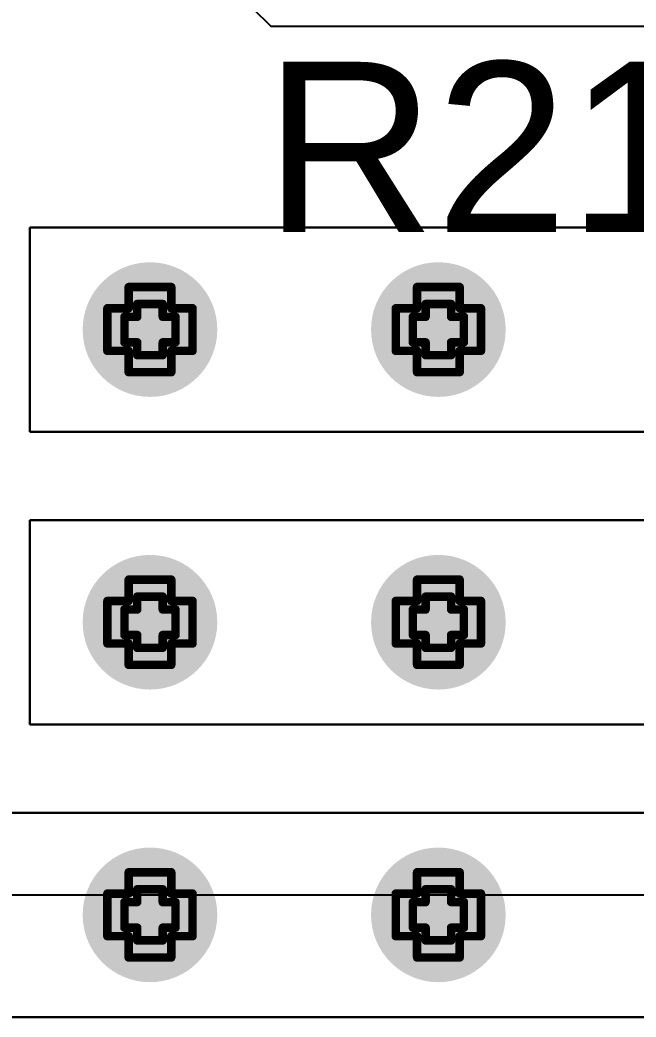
# Model space of a CAD drawing. Header units: inches. Extents: x -7 to 5163, y -3 to 5149.
# Drawn here: x 29.03 to 32.7, y 122.56 to 128.51 of the extents above; entities that cross this region are included whole.
import ezdxf

# ---------------------------------------------------------------- set-up
doc = ezdxf.new("R2010")
doc.units = ezdxf.units.IN
for name, color, linetype in [('Bottom Layer', 5, 'Continuous'), ('Bottom Solder', 6, 'Continuous'), ('Drill Drawing', 1, 'Continuous'), ('GND', 76, 'Continuous'), ('PWR', 16, 'Continuous'), ('Top Layer', 1, 'Continuous'), ('Top Overlay', 2, 'Continuous'), ('Top Solder', 216, 'Continuous'), ('Via Holes', 16, 'Continuous')]:
    doc.layers.add(name, color=color, linetype=linetype)
doc.styles.add('Arial', font='', dxfattribs={"height": 0.2})
doc.styles.get('Arial').set_extended_font_data('Arial')

msp = doc.modelspace()

# ---------------------------------------------------------------- hatches: boundary and pattern name
at = {"layer": 'Bottom Layer'}
h = msp.add_hatch(color=5, dxfattribs=at)
edge = h.paths.add_edge_path()
edge.add_arc((29.8037, 126.6631), 0.3, 0, 360)
h = msp.add_hatch(color=5, dxfattribs=at)
edge = h.paths.add_edge_path()
edge.add_arc((31.5242, 126.6631), 0.3, 0, 360)
h = msp.add_hatch(color=5, dxfattribs=at)
edge = h.paths.add_edge_path()
edge.add_arc((29.8037, 124.9172), 0.3, 0, 360)
h = msp.add_hatch(color=5, dxfattribs=at)
edge = h.paths.add_edge_path()
edge.add_arc((31.5242, 124.9172), 0.3, 0, 360)
h = msp.add_hatch(color=5, dxfattribs=at)
edge = h.paths.add_edge_path()
edge.add_arc((29.8037, 123.1713), 0.3, 0, 360)
h = msp.add_hatch(color=5, dxfattribs=at)
edge = h.paths.add_edge_path()
edge.add_arc((31.5242, 123.1713), 0.3, 0, 360)
at = {"layer": 'Bottom Solder'}
h = msp.add_hatch(color=6, dxfattribs=at)
edge = h.paths.add_edge_path()
edge.add_arc((29.8037, 126.6631), 0.4016, 0, 360)
h = msp.add_hatch(color=6, dxfattribs=at)
edge = h.paths.add_edge_path()
edge.add_arc((31.5242, 126.6631), 0.4016, 0, 360)
h = msp.add_hatch(color=6, dxfattribs=at)
edge = h.paths.add_edge_path()
edge.add_arc((29.8037, 124.9172), 0.4016, 0, 360)
h = msp.add_hatch(color=6, dxfattribs=at)
edge = h.paths.add_edge_path()
edge.add_arc((31.5242, 124.9172), 0.4016, 0, 360)
h = msp.add_hatch(color=6, dxfattribs=at)
edge = h.paths.add_edge_path()
edge.add_arc((29.8037, 123.1713), 0.4016, 0, 360)
h = msp.add_hatch(color=6, dxfattribs=at)
edge = h.paths.add_edge_path()
edge.add_arc((31.5242, 123.1713), 0.4016, 0, 360)
at = {"layer": 'GND'}
h = msp.add_hatch(color=76, dxfattribs=at)
edge = h.paths.add_edge_path()
edge.add_arc((29.8037, 126.6631), 0.3, 0, 360)
h = msp.add_hatch(color=76, dxfattribs=at)
edge = h.paths.add_edge_path()
edge.add_arc((31.5242, 126.6631), 0.3, 0, 360)
h = msp.add_hatch(color=76, dxfattribs=at)
edge = h.paths.add_edge_path()
edge.add_arc((29.8037, 124.9172), 0.3, 0, 360)
h = msp.add_hatch(color=76, dxfattribs=at)
edge = h.paths.add_edge_path()
edge.add_arc((31.5242, 124.9172), 0.3, 0, 360)
h = msp.add_hatch(color=76, dxfattribs=at)
edge = h.paths.add_edge_path()
edge.add_arc((29.8037, 123.1713), 0.3, 0, 360)
h = msp.add_hatch(color=76, dxfattribs=at)
edge = h.paths.add_edge_path()
edge.add_arc((31.5242, 123.1713), 0.3, 0, 360)
at = {"layer": 'PWR'}
h = msp.add_hatch(color=16, dxfattribs=at)
edge = h.paths.add_edge_path()
edge.add_arc((29.8037, 126.6631), 0.3, 0, 360)
h = msp.add_hatch(color=16, dxfattribs=at)
edge = h.paths.add_edge_path()
edge.add_arc((31.5242, 126.6631), 0.3, 0, 360)
h = msp.add_hatch(color=16, dxfattribs=at)
edge = h.paths.add_edge_path()
edge.add_arc((29.8037, 124.9172), 0.3, 0, 360)
h = msp.add_hatch(color=16, dxfattribs=at)
edge = h.paths.add_edge_path()
edge.add_arc((31.5242, 124.9172), 0.3, 0, 360)
h = msp.add_hatch(color=16, dxfattribs=at)
edge = h.paths.add_edge_path()
edge.add_arc((29.8037, 123.1713), 0.3, 0, 360)
h = msp.add_hatch(color=16, dxfattribs=at)
edge = h.paths.add_edge_path()
edge.add_arc((31.5242, 123.1713), 0.3, 0, 360)
at = {"layer": 'Top Layer'}
h = msp.add_hatch(color=1, dxfattribs=at)
edge = h.paths.add_edge_path()
edge.add_arc((29.8037, 126.6631), 0.3, 0, 360)
h = msp.add_hatch(color=1, dxfattribs=at)
edge = h.paths.add_edge_path()
edge.add_arc((31.5242, 126.6631), 0.3, 0, 360)
h = msp.add_hatch(color=1, dxfattribs=at)
edge = h.paths.add_edge_path()
edge.add_arc((29.8037, 124.9172), 0.3, 0, 360)
h = msp.add_hatch(color=1, dxfattribs=at)
edge = h.paths.add_edge_path()
edge.add_arc((31.5242, 124.9172), 0.3, 0, 360)
h = msp.add_hatch(color=1, dxfattribs=at)
edge = h.paths.add_edge_path()
edge.add_arc((29.8037, 123.1713), 0.3, 0, 360)
h = msp.add_hatch(color=1, dxfattribs=at)
edge = h.paths.add_edge_path()
edge.add_arc((31.5242, 123.1713), 0.3, 0, 360)
at = {"layer": 'Top Solder'}
h = msp.add_hatch(color=216, dxfattribs=at)
edge = h.paths.add_edge_path()
edge.add_arc((29.8037, 126.6631), 0.4016, 0, 360)
h = msp.add_hatch(color=216, dxfattribs=at)
edge = h.paths.add_edge_path()
edge.add_arc((31.5242, 126.6631), 0.4016, 0, 360)
h = msp.add_hatch(color=216, dxfattribs=at)
edge = h.paths.add_edge_path()
edge.add_arc((29.8037, 124.9172), 0.4016, 0, 360)
h = msp.add_hatch(color=216, dxfattribs=at)
edge = h.paths.add_edge_path()
edge.add_arc((31.5242, 124.9172), 0.4016, 0, 360)
h = msp.add_hatch(color=216, dxfattribs=at)
edge = h.paths.add_edge_path()
edge.add_arc((29.8037, 123.1713), 0.4016, 0, 360)
h = msp.add_hatch(color=216, dxfattribs=at)
edge = h.paths.add_edge_path()
edge.add_arc((31.5242, 123.1713), 0.4016, 0, 360)
at = {"layer": 'Via Holes'}
h = msp.add_hatch(color=7, dxfattribs=at)
edge = h.paths.add_edge_path()
edge.add_arc((29.8037, 126.6631), 0.15, 0, 360)
h = msp.add_hatch(color=7, dxfattribs=at)
edge = h.paths.add_edge_path()
edge.add_arc((31.5242, 126.6631), 0.15, 0, 360)
h = msp.add_hatch(color=7, dxfattribs=at)
edge = h.paths.add_edge_path()
edge.add_arc((29.8037, 124.9172), 0.15, 0, 360)
h = msp.add_hatch(color=7, dxfattribs=at)
edge = h.paths.add_edge_path()
edge.add_arc((31.5242, 124.9172), 0.15, 0, 360)
h = msp.add_hatch(color=7, dxfattribs=at)
edge = h.paths.add_edge_path()
edge.add_arc((29.8037, 123.1713), 0.15, 0, 360)
h = msp.add_hatch(color=7, dxfattribs=at)
edge = h.paths.add_edge_path()
edge.add_arc((31.5242, 123.1713), 0.15, 0, 360)

# ---------------------------------------------------------------- linework, layer by layer
at = {"layer": 'Drill Drawing'}
for points in [[(29.6767, 126.7901, 0.0508, 0.0508, 0), (29.6767, 126.9171, 0.0508, 0.0508, 0)], [(29.6767, 126.9171, 0.0508, 0.0508, 0), (29.9307, 126.9171, 0.0508, 0.0508, 0)], [(29.9307, 126.7901, 0.0508, 0.0508, 0), (29.9307, 126.9171, 0.0508, 0.0508, 0)], [(31.3972, 126.7901, 0.0508, 0.0508, 0), (31.3972, 126.9171, 0.0508, 0.0508, 0)], [(31.3972, 126.9171, 0.0508, 0.0508, 0), (31.6512, 126.9171, 0.0508, 0.0508, 0)], [(31.6512, 126.7901, 0.0508, 0.0508, 0), (31.6512, 126.9171, 0.0508, 0.0508, 0)], [(29.7275, 126.7393, 0.0508, 0.0508, 0), (29.7275, 126.8155, 0.0508, 0.0508, 0)], [(29.7275, 126.8155, 0.0508, 0.0508, 0), (29.8799, 126.8155, 0.0508, 0.0508, 0)], [(29.8799, 126.7393, 0.0508, 0.0508, 0), (29.8799, 126.8155, 0.0508, 0.0508, 0)], [(31.448, 126.7393, 0.0508, 0.0508, 0), (31.448, 126.8155, 0.0508, 0.0508, 0)], [(31.448, 126.8155, 0.0508, 0.0508, 0), (31.6004, 126.8155, 0.0508, 0.0508, 0)], [(31.6004, 126.7393, 0.0508, 0.0508, 0), (31.6004, 126.8155, 0.0508, 0.0508, 0)], [(29.5497, 126.5361, 0.0508, 0.0508, 0), (29.5497, 126.7901, 0.0508, 0.0508, 0)], [(29.5497, 126.7901, 0.0508, 0.0508, 0), (29.6767, 126.7901, 0.0508, 0.0508, 0)], [(29.9307, 126.7901, 0.0508, 0.0508, 0), (30.0577, 126.7901, 0.0508, 0.0508, 0)], [(30.0577, 126.5361, 0.0508, 0.0508, 0), (30.0577, 126.7901, 0.0508, 0.0508, 0)], [(31.2702, 126.5361, 0.0508, 0.0508, 0), (31.2702, 126.7901, 0.0508, 0.0508, 0)], [(31.2702, 126.7901, 0.0508, 0.0508, 0), (31.3972, 126.7901, 0.0508, 0.0508, 0)], [(31.6512, 126.7901, 0.0508, 0.0508, 0), (31.7782, 126.7901, 0.0508, 0.0508, 0)], [(31.7782, 126.5361, 0.0508, 0.0508, 0), (31.7782, 126.7901, 0.0508, 0.0508, 0)], [(29.6513, 126.5869, 0.0508, 0.0508, 0), (29.6513, 126.7393, 0.0508, 0.0508, 0)], [(29.6513, 126.7393, 0.0508, 0.0508, 0), (29.7275, 126.7393, 0.0508, 0.0508, 0)], [(29.8799, 126.7393, 0.0508, 0.0508, 0), (29.9561, 126.7393, 0.0508, 0.0508, 0)], [(29.9561, 126.5869, 0.0508, 0.0508, 0), (29.9561, 126.7393, 0.0508, 0.0508, 0)], [(31.3718, 126.5869, 0.0508, 0.0508, 0), (31.3718, 126.7393, 0.0508, 0.0508, 0)], [(31.3718, 126.7393, 0.0508, 0.0508, 0), (31.448, 126.7393, 0.0508, 0.0508, 0)], [(31.6004, 126.7393, 0.0508, 0.0508, 0), (31.6766, 126.7393, 0.0508, 0.0508, 0)], [(31.6766, 126.5869, 0.0508, 0.0508, 0), (31.6766, 126.7393, 0.0508, 0.0508, 0)], [(29.6513, 126.5869, 0.0508, 0.0508, 0), (29.7275, 126.5869, 0.0508, 0.0508, 0)], [(29.7275, 126.5107, 0.0508, 0.0508, 0), (29.7275, 126.5869, 0.0508, 0.0508, 0)], [(29.8799, 126.5869, 0.0508, 0.0508, 0), (29.9561, 126.5869, 0.0508, 0.0508, 0)], [(29.8799, 126.5107, 0.0508, 0.0508, 0), (29.8799, 126.5869, 0.0508, 0.0508, 0)], [(31.3718, 126.5869, 0.0508, 0.0508, 0), (31.448, 126.5869, 0.0508, 0.0508, 0)], [(31.448, 126.5107, 0.0508, 0.0508, 0), (31.448, 126.5869, 0.0508, 0.0508, 0)], [(31.6004, 126.5869, 0.0508, 0.0508, 0), (31.6766, 126.5869, 0.0508, 0.0508, 0)], [(31.6004, 126.5107, 0.0508, 0.0508, 0), (31.6004, 126.5869, 0.0508, 0.0508, 0)], [(29.5497, 126.5361, 0.0508, 0.0508, 0), (29.6767, 126.5361, 0.0508, 0.0508, 0)], [(29.6767, 126.4091, 0.0508, 0.0508, 0), (29.6767, 126.5361, 0.0508, 0.0508, 0)], [(29.7275, 126.5107, 0.0508, 0.0508, 0), (29.8799, 126.5107, 0.0508, 0.0508, 0)], [(29.9307, 126.5361, 0.0508, 0.0508, 0), (30.0577, 126.5361, 0.0508, 0.0508, 0)], [(29.9307, 126.4091, 0.0508, 0.0508, 0), (29.9307, 126.5361, 0.0508, 0.0508, 0)], [(31.2702, 126.5361, 0.0508, 0.0508, 0), (31.3972, 126.5361, 0.0508, 0.0508, 0)], [(31.3972, 126.4091, 0.0508, 0.0508, 0), (31.3972, 126.5361, 0.0508, 0.0508, 0)], [(31.448, 126.5107, 0.0508, 0.0508, 0), (31.6004, 126.5107, 0.0508, 0.0508, 0)], [(31.6512, 126.5361, 0.0508, 0.0508, 0), (31.7782, 126.5361, 0.0508, 0.0508, 0)], [(31.6512, 126.4091, 0.0508, 0.0508, 0), (31.6512, 126.5361, 0.0508, 0.0508, 0)], [(29.6767, 126.4091, 0.0508, 0.0508, 0), (29.9307, 126.4091, 0.0508, 0.0508, 0)], [(31.3972, 126.4091, 0.0508, 0.0508, 0), (31.6512, 126.4091, 0.0508, 0.0508, 0)], [(29.6767, 125.0442, 0.0508, 0.0508, 0), (29.6767, 125.1712, 0.0508, 0.0508, 0)], [(29.6767, 125.1712, 0.0508, 0.0508, 0), (29.9307, 125.1712, 0.0508, 0.0508, 0)], [(29.9307, 125.0442, 0.0508, 0.0508, 0), (29.9307, 125.1712, 0.0508, 0.0508, 0)], [(31.3972, 125.0442, 0.0508, 0.0508, 0), (31.3972, 125.1712, 0.0508, 0.0508, 0)], [(31.3972, 125.1712, 0.0508, 0.0508, 0), (31.6512, 125.1712, 0.0508, 0.0508, 0)], [(31.6512, 125.0442, 0.0508, 0.0508, 0), (31.6512, 125.1712, 0.0508, 0.0508, 0)], [(29.5497, 124.7902, 0.0508, 0.0508, 0), (29.5497, 125.0442, 0.0508, 0.0508, 0)], [(29.5497, 125.0442, 0.0508, 0.0508, 0), (29.6767, 125.0442, 0.0508, 0.0508, 0)], [(29.7275, 124.9934, 0.0508, 0.0508, 0), (29.7275, 125.0696, 0.0508, 0.0508, 0)], [(29.7275, 125.0696, 0.0508, 0.0508, 0), (29.8799, 125.0696, 0.0508, 0.0508, 0)], [(29.8799, 124.9934, 0.0508, 0.0508, 0), (29.8799, 125.0696, 0.0508, 0.0508, 0)], [(29.9307, 125.0442, 0.0508, 0.0508, 0), (30.0577, 125.0442, 0.0508, 0.0508, 0)], [(30.0577, 124.7902, 0.0508, 0.0508, 0), (30.0577, 125.0442, 0.0508, 0.0508, 0)], [(31.2702, 124.7902, 0.0508, 0.0508, 0), (31.2702, 125.0442, 0.0508, 0.0508, 0)], [(31.2702, 125.0442, 0.0508, 0.0508, 0), (31.3972, 125.0442, 0.0508, 0.0508, 0)], [(31.448, 124.9934, 0.0508, 0.0508, 0), (31.448, 125.0696, 0.0508, 0.0508, 0)], [(31.448, 125.0696, 0.0508, 0.0508, 0), (31.6004, 125.0696, 0.0508, 0.0508, 0)], [(31.6004, 124.9934, 0.0508, 0.0508, 0), (31.6004, 125.0696, 0.0508, 0.0508, 0)], [(31.6512, 125.0442, 0.0508, 0.0508, 0), (31.7782, 125.0442, 0.0508, 0.0508, 0)], [(31.7782, 124.7902, 0.0508, 0.0508, 0), (31.7782, 125.0442, 0.0508, 0.0508, 0)], [(29.6513, 124.841, 0.0508, 0.0508, 0), (29.6513, 124.9934, 0.0508, 0.0508, 0)], [(29.6513, 124.9934, 0.0508, 0.0508, 0), (29.7275, 124.9934, 0.0508, 0.0508, 0)], [(29.8799, 124.9934, 0.0508, 0.0508, 0), (29.9561, 124.9934, 0.0508, 0.0508, 0)], [(29.9561, 124.841, 0.0508, 0.0508, 0), (29.9561, 124.9934, 0.0508, 0.0508, 0)], [(31.3718, 124.841, 0.0508, 0.0508, 0), (31.3718, 124.9934, 0.0508, 0.0508, 0)], [(31.3718, 124.9934, 0.0508, 0.0508, 0), (31.448, 124.9934, 0.0508, 0.0508, 0)], [(31.6004, 124.9934, 0.0508, 0.0508, 0), (31.6766, 124.9934, 0.0508, 0.0508, 0)], [(31.6766, 124.841, 0.0508, 0.0508, 0), (31.6766, 124.9934, 0.0508, 0.0508, 0)], [(29.6513, 124.841, 0.0508, 0.0508, 0), (29.7275, 124.841, 0.0508, 0.0508, 0)], [(29.7275, 124.7648, 0.0508, 0.0508, 0), (29.7275, 124.841, 0.0508, 0.0508, 0)], [(29.8799, 124.841, 0.0508, 0.0508, 0), (29.9561, 124.841, 0.0508, 0.0508, 0)], [(29.8799, 124.7648, 0.0508, 0.0508, 0), (29.8799, 124.841, 0.0508, 0.0508, 0)], [(31.3718, 124.841, 0.0508, 0.0508, 0), (31.448, 124.841, 0.0508, 0.0508, 0)], [(31.448, 124.7648, 0.0508, 0.0508, 0), (31.448, 124.841, 0.0508, 0.0508, 0)], [(31.6004, 124.841, 0.0508, 0.0508, 0), (31.6766, 124.841, 0.0508, 0.0508, 0)], [(31.6004, 124.7648, 0.0508, 0.0508, 0), (31.6004, 124.841, 0.0508, 0.0508, 0)], [(29.5497, 124.7902, 0.0508, 0.0508, 0), (29.6767, 124.7902, 0.0508, 0.0508, 0)], [(29.6767, 124.6632, 0.0508, 0.0508, 0), (29.6767, 124.7902, 0.0508, 0.0508, 0)], [(29.9307, 124.7902, 0.0508, 0.0508, 0), (30.0577, 124.7902, 0.0508, 0.0508, 0)], [(29.9307, 124.6632, 0.0508, 0.0508, 0), (29.9307, 124.7902, 0.0508, 0.0508, 0)], [(31.2702, 124.7902, 0.0508, 0.0508, 0), (31.3972, 124.7902, 0.0508, 0.0508, 0)], [(31.3972, 124.6632, 0.0508, 0.0508, 0), (31.3972, 124.7902, 0.0508, 0.0508, 0)], [(31.6512, 124.7902, 0.0508, 0.0508, 0), (31.7782, 124.7902, 0.0508, 0.0508, 0)], [(31.6512, 124.6632, 0.0508, 0.0508, 0), (31.6512, 124.7902, 0.0508, 0.0508, 0)], [(29.7275, 124.7648, 0.0508, 0.0508, 0), (29.8799, 124.7648, 0.0508, 0.0508, 0)], [(31.448, 124.7648, 0.0508, 0.0508, 0), (31.6004, 124.7648, 0.0508, 0.0508, 0)], [(29.6767, 124.6632, 0.0508, 0.0508, 0), (29.9307, 124.6632, 0.0508, 0.0508, 0)], [(31.3972, 124.6632, 0.0508, 0.0508, 0), (31.6512, 124.6632, 0.0508, 0.0508, 0)], [(29.6767, 123.2983, 0.0508, 0.0508, 0), (29.6767, 123.4253, 0.0508, 0.0508, 0)], [(29.6767, 123.4253, 0.0508, 0.0508, 0), (29.9307, 123.4253, 0.0508, 0.0508, 0)], [(29.9307, 123.2983, 0.0508, 0.0508, 0), (29.9307, 123.4253, 0.0508, 0.0508, 0)], [(31.3972, 123.2983, 0.0508, 0.0508, 0), (31.3972, 123.4253, 0.0508, 0.0508, 0)], [(31.3972, 123.4253, 0.0508, 0.0508, 0), (31.6512, 123.4253, 0.0508, 0.0508, 0)], [(31.6512, 123.2983, 0.0508, 0.0508, 0), (31.6512, 123.4253, 0.0508, 0.0508, 0)], [(29.5497, 123.0443, 0.0508, 0.0508, 0), (29.5497, 123.2983, 0.0508, 0.0508, 0)], [(29.5497, 123.2983, 0.0508, 0.0508, 0), (29.6767, 123.2983, 0.0508, 0.0508, 0)], [(29.7275, 123.2475, 0.0508, 0.0508, 0), (29.7275, 123.3237, 0.0508, 0.0508, 0)], [(29.7275, 123.3237, 0.0508, 0.0508, 0), (29.8799, 123.3237, 0.0508, 0.0508, 0)], [(29.8799, 123.2475, 0.0508, 0.0508, 0), (29.8799, 123.3237, 0.0508, 0.0508, 0)], [(29.9307, 123.2983, 0.0508, 0.0508, 0), (30.0577, 123.2983, 0.0508, 0.0508, 0)], [(30.0577, 123.0443, 0.0508, 0.0508, 0), (30.0577, 123.2983, 0.0508, 0.0508, 0)], [(31.2702, 123.0443, 0.0508, 0.0508, 0), (31.2702, 123.2983, 0.0508, 0.0508, 0)], [(31.2702, 123.2983, 0.0508, 0.0508, 0), (31.3972, 123.2983, 0.0508, 0.0508, 0)], [(31.448, 123.2475, 0.0508, 0.0508, 0), (31.448, 123.3237, 0.0508, 0.0508, 0)], [(31.448, 123.3237, 0.0508, 0.0508, 0), (31.6004, 123.3237, 0.0508, 0.0508, 0)], [(31.6004, 123.2475, 0.0508, 0.0508, 0), (31.6004, 123.3237, 0.0508, 0.0508, 0)], [(31.6512, 123.2983, 0.0508, 0.0508, 0), (31.7782, 123.2983, 0.0508, 0.0508, 0)], [(31.7782, 123.0443, 0.0508, 0.0508, 0), (31.7782, 123.2983, 0.0508, 0.0508, 0)], [(29.6513, 123.0951, 0.0508, 0.0508, 0), (29.6513, 123.2475, 0.0508, 0.0508, 0)], [(29.6513, 123.2475, 0.0508, 0.0508, 0), (29.7275, 123.2475, 0.0508, 0.0508, 0)], [(29.8799, 123.2475, 0.0508, 0.0508, 0), (29.9561, 123.2475, 0.0508, 0.0508, 0)], [(29.9561, 123.0951, 0.0508, 0.0508, 0), (29.9561, 123.2475, 0.0508, 0.0508, 0)], [(31.3718, 123.0951, 0.0508, 0.0508, 0), (31.3718, 123.2475, 0.0508, 0.0508, 0)], [(31.3718, 123.2475, 0.0508, 0.0508, 0), (31.448, 123.2475, 0.0508, 0.0508, 0)], [(31.6004, 123.2475, 0.0508, 0.0508, 0), (31.6766, 123.2475, 0.0508, 0.0508, 0)], [(31.6766, 123.0951, 0.0508, 0.0508, 0), (31.6766, 123.2475, 0.0508, 0.0508, 0)], [(29.6513, 123.0951, 0.0508, 0.0508, 0), (29.7275, 123.0951, 0.0508, 0.0508, 0)], [(29.7275, 123.0189, 0.0508, 0.0508, 0), (29.7275, 123.0951, 0.0508, 0.0508, 0)], [(29.8799, 123.0951, 0.0508, 0.0508, 0), (29.9561, 123.0951, 0.0508, 0.0508, 0)], [(29.8799, 123.0189, 0.0508, 0.0508, 0), (29.8799, 123.0951, 0.0508, 0.0508, 0)], [(31.3718, 123.0951, 0.0508, 0.0508, 0), (31.448, 123.0951, 0.0508, 0.0508, 0)], [(31.448, 123.0189, 0.0508, 0.0508, 0), (31.448, 123.0951, 0.0508, 0.0508, 0)], [(31.6004, 123.0951, 0.0508, 0.0508, 0), (31.6766, 123.0951, 0.0508, 0.0508, 0)], [(31.6004, 123.0189, 0.0508, 0.0508, 0), (31.6004, 123.0951, 0.0508, 0.0508, 0)], [(29.5497, 123.0443, 0.0508, 0.0508, 0), (29.6767, 123.0443, 0.0508, 0.0508, 0)], [(29.6767, 122.9173, 0.0508, 0.0508, 0), (29.6767, 123.0443, 0.0508, 0.0508, 0)], [(29.7275, 123.0189, 0.0508, 0.0508, 0), (29.8799, 123.0189, 0.0508, 0.0508, 0)], [(29.9307, 123.0443, 0.0508, 0.0508, 0), (30.0577, 123.0443, 0.0508, 0.0508, 0)], [(29.9307, 122.9173, 0.0508, 0.0508, 0), (29.9307, 123.0443, 0.0508, 0.0508, 0)], [(31.2702, 123.0443, 0.0508, 0.0508, 0), (31.3972, 123.0443, 0.0508, 0.0508, 0)], [(31.3972, 122.9173, 0.0508, 0.0508, 0), (31.3972, 123.0443, 0.0508, 0.0508, 0)], [(31.448, 123.0189, 0.0508, 0.0508, 0), (31.6004, 123.0189, 0.0508, 0.0508, 0)], [(31.6512, 123.0443, 0.0508, 0.0508, 0), (31.7782, 123.0443, 0.0508, 0.0508, 0)], [(31.6512, 122.9173, 0.0508, 0.0508, 0), (31.6512, 123.0443, 0.0508, 0.0508, 0)], [(29.6767, 122.9173, 0.0508, 0.0508, 0), (29.9307, 122.9173, 0.0508, 0.0508, 0)], [(31.3972, 122.9173, 0.0508, 0.0508, 0), (31.6512, 122.9173, 0.0508, 0.0508, 0)]]:
    msp.add_lwpolyline(points, format="xyseb", dxfattribs=at)
for points in [[(29.664, 126.9171, 0.0254, 0.0254, 1), (29.6894, 126.9171, 0.0254, 0.0254, 1)], [(29.664, 126.9171, 0.0254, 0.0254, 1), (29.6894, 126.9171, 0.0254, 0.0254, 1)], [(29.918, 126.9171, 0.0254, 0.0254, 1), (29.9434, 126.9171, 0.0254, 0.0254, 1)], [(29.918, 126.9171, 0.0254, 0.0254, 1), (29.9434, 126.9171, 0.0254, 0.0254, 1)], [(31.3845, 126.9171, 0.0254, 0.0254, 1), (31.4099, 126.9171, 0.0254, 0.0254, 1)], [(31.3845, 126.9171, 0.0254, 0.0254, 1), (31.4099, 126.9171, 0.0254, 0.0254, 1)], [(31.6385, 126.9171, 0.0254, 0.0254, 1), (31.6639, 126.9171, 0.0254, 0.0254, 1)], [(31.6385, 126.9171, 0.0254, 0.0254, 1), (31.6639, 126.9171, 0.0254, 0.0254, 1)], [(29.7148, 126.8155, 0.0254, 0.0254, 1), (29.7402, 126.8155, 0.0254, 0.0254, 1)], [(29.7148, 126.8155, 0.0254, 0.0254, 1), (29.7402, 126.8155, 0.0254, 0.0254, 1)], [(29.8672, 126.8155, 0.0254, 0.0254, 1), (29.8926, 126.8155, 0.0254, 0.0254, 1)], [(29.8672, 126.8155, 0.0254, 0.0254, 1), (29.8926, 126.8155, 0.0254, 0.0254, 1)], [(31.4353, 126.8155, 0.0254, 0.0254, 1), (31.4607, 126.8155, 0.0254, 0.0254, 1)], [(31.4353, 126.8155, 0.0254, 0.0254, 1), (31.4607, 126.8155, 0.0254, 0.0254, 1)], [(31.5877, 126.8155, 0.0254, 0.0254, 1), (31.6131, 126.8155, 0.0254, 0.0254, 1)], [(31.5877, 126.8155, 0.0254, 0.0254, 1), (31.6131, 126.8155, 0.0254, 0.0254, 1)], [(29.537, 126.7901, 0.0254, 0.0254, 1), (29.5624, 126.7901, 0.0254, 0.0254, 1)], [(29.537, 126.7901, 0.0254, 0.0254, 1), (29.5624, 126.7901, 0.0254, 0.0254, 1)], [(29.664, 126.7901, 0.0254, 0.0254, 1), (29.6894, 126.7901, 0.0254, 0.0254, 1)], [(29.664, 126.7901, 0.0254, 0.0254, 1), (29.6894, 126.7901, 0.0254, 0.0254, 1)], [(29.918, 126.7901, 0.0254, 0.0254, 1), (29.9434, 126.7901, 0.0254, 0.0254, 1)], [(29.918, 126.7901, 0.0254, 0.0254, 1), (29.9434, 126.7901, 0.0254, 0.0254, 1)], [(30.045, 126.7901, 0.0254, 0.0254, 1), (30.0704, 126.7901, 0.0254, 0.0254, 1)], [(30.045, 126.7901, 0.0254, 0.0254, 1), (30.0704, 126.7901, 0.0254, 0.0254, 1)], [(31.2575, 126.7901, 0.0254, 0.0254, 1), (31.2829, 126.7901, 0.0254, 0.0254, 1)], [(31.2575, 126.7901, 0.0254, 0.0254, 1), (31.2829, 126.7901, 0.0254, 0.0254, 1)], [(31.3845, 126.7901, 0.0254, 0.0254, 1), (31.4099, 126.7901, 0.0254, 0.0254, 1)], [(31.3845, 126.7901, 0.0254, 0.0254, 1), (31.4099, 126.7901, 0.0254, 0.0254, 1)], [(31.6385, 126.7901, 0.0254, 0.0254, 1), (31.6639, 126.7901, 0.0254, 0.0254, 1)], [(31.6385, 126.7901, 0.0254, 0.0254, 1), (31.6639, 126.7901, 0.0254, 0.0254, 1)], [(31.7655, 126.7901, 0.0254, 0.0254, 1), (31.7909, 126.7901, 0.0254, 0.0254, 1)], [(31.7655, 126.7901, 0.0254, 0.0254, 1), (31.7909, 126.7901, 0.0254, 0.0254, 1)], [(29.6386, 126.7393, 0.0254, 0.0254, 1), (29.664, 126.7393, 0.0254, 0.0254, 1)], [(29.6386, 126.7393, 0.0254, 0.0254, 1), (29.664, 126.7393, 0.0254, 0.0254, 1)], [(29.7148, 126.7393, 0.0254, 0.0254, 1), (29.7402, 126.7393, 0.0254, 0.0254, 1)], [(29.7148, 126.7393, 0.0254, 0.0254, 1), (29.7402, 126.7393, 0.0254, 0.0254, 1)], [(29.8672, 126.7393, 0.0254, 0.0254, 1), (29.8926, 126.7393, 0.0254, 0.0254, 1)], [(29.8672, 126.7393, 0.0254, 0.0254, 1), (29.8926, 126.7393, 0.0254, 0.0254, 1)], [(29.9434, 126.7393, 0.0254, 0.0254, 1), (29.9688, 126.7393, 0.0254, 0.0254, 1)], [(29.9434, 126.7393, 0.0254, 0.0254, 1), (29.9688, 126.7393, 0.0254, 0.0254, 1)], [(31.3591, 126.7393, 0.0254, 0.0254, 1), (31.3845, 126.7393, 0.0254, 0.0254, 1)], [(31.3591, 126.7393, 0.0254, 0.0254, 1), (31.3845, 126.7393, 0.0254, 0.0254, 1)], [(31.4353, 126.7393, 0.0254, 0.0254, 1), (31.4607, 126.7393, 0.0254, 0.0254, 1)], [(31.4353, 126.7393, 0.0254, 0.0254, 1), (31.4607, 126.7393, 0.0254, 0.0254, 1)], [(31.5877, 126.7393, 0.0254, 0.0254, 1), (31.6131, 126.7393, 0.0254, 0.0254, 1)], [(31.5877, 126.7393, 0.0254, 0.0254, 1), (31.6131, 126.7393, 0.0254, 0.0254, 1)], [(31.6639, 126.7393, 0.0254, 0.0254, 1), (31.6893, 126.7393, 0.0254, 0.0254, 1)], [(31.6639, 126.7393, 0.0254, 0.0254, 1), (31.6893, 126.7393, 0.0254, 0.0254, 1)], [(29.6386, 126.5869, 0.0254, 0.0254, 1), (29.664, 126.5869, 0.0254, 0.0254, 1)], [(29.6386, 126.5869, 0.0254, 0.0254, 1), (29.664, 126.5869, 0.0254, 0.0254, 1)], [(29.7148, 126.5869, 0.0254, 0.0254, 1), (29.7402, 126.5869, 0.0254, 0.0254, 1)], [(29.7148, 126.5869, 0.0254, 0.0254, 1), (29.7402, 126.5869, 0.0254, 0.0254, 1)], [(29.8672, 126.5869, 0.0254, 0.0254, 1), (29.8926, 126.5869, 0.0254, 0.0254, 1)], [(29.8672, 126.5869, 0.0254, 0.0254, 1), (29.8926, 126.5869, 0.0254, 0.0254, 1)], [(29.9434, 126.5869, 0.0254, 0.0254, 1), (29.9688, 126.5869, 0.0254, 0.0254, 1)], [(29.9434, 126.5869, 0.0254, 0.0254, 1), (29.9688, 126.5869, 0.0254, 0.0254, 1)], [(31.3591, 126.5869, 0.0254, 0.0254, 1), (31.3845, 126.5869, 0.0254, 0.0254, 1)], [(31.3591, 126.5869, 0.0254, 0.0254, 1), (31.3845, 126.5869, 0.0254, 0.0254, 1)], [(31.4353, 126.5869, 0.0254, 0.0254, 1), (31.4607, 126.5869, 0.0254, 0.0254, 1)], [(31.4353, 126.5869, 0.0254, 0.0254, 1), (31.4607, 126.5869, 0.0254, 0.0254, 1)], [(31.5877, 126.5869, 0.0254, 0.0254, 1), (31.6131, 126.5869, 0.0254, 0.0254, 1)], [(31.5877, 126.5869, 0.0254, 0.0254, 1), (31.6131, 126.5869, 0.0254, 0.0254, 1)], [(31.6639, 126.5869, 0.0254, 0.0254, 1), (31.6893, 126.5869, 0.0254, 0.0254, 1)], [(31.6639, 126.5869, 0.0254, 0.0254, 1), (31.6893, 126.5869, 0.0254, 0.0254, 1)], [(29.537, 126.5361, 0.0254, 0.0254, 1), (29.5624, 126.5361, 0.0254, 0.0254, 1)], [(29.537, 126.5361, 0.0254, 0.0254, 1), (29.5624, 126.5361, 0.0254, 0.0254, 1)], [(29.664, 126.5361, 0.0254, 0.0254, 1), (29.6894, 126.5361, 0.0254, 0.0254, 1)], [(29.664, 126.5361, 0.0254, 0.0254, 1), (29.6894, 126.5361, 0.0254, 0.0254, 1)], [(29.7148, 126.5107, 0.0254, 0.0254, 1), (29.7402, 126.5107, 0.0254, 0.0254, 1)], [(29.7148, 126.5107, 0.0254, 0.0254, 1), (29.7402, 126.5107, 0.0254, 0.0254, 1)], [(29.8672, 126.5107, 0.0254, 0.0254, 1), (29.8926, 126.5107, 0.0254, 0.0254, 1)], [(29.8672, 126.5107, 0.0254, 0.0254, 1), (29.8926, 126.5107, 0.0254, 0.0254, 1)], [(29.918, 126.5361, 0.0254, 0.0254, 1), (29.9434, 126.5361, 0.0254, 0.0254, 1)], [(29.918, 126.5361, 0.0254, 0.0254, 1), (29.9434, 126.5361, 0.0254, 0.0254, 1)], [(30.045, 126.5361, 0.0254, 0.0254, 1), (30.0704, 126.5361, 0.0254, 0.0254, 1)], [(30.045, 126.5361, 0.0254, 0.0254, 1), (30.0704, 126.5361, 0.0254, 0.0254, 1)], [(31.2575, 126.5361, 0.0254, 0.0254, 1), (31.2829, 126.5361, 0.0254, 0.0254, 1)], [(31.2575, 126.5361, 0.0254, 0.0254, 1), (31.2829, 126.5361, 0.0254, 0.0254, 1)], [(31.3845, 126.5361, 0.0254, 0.0254, 1), (31.4099, 126.5361, 0.0254, 0.0254, 1)], [(31.3845, 126.5361, 0.0254, 0.0254, 1), (31.4099, 126.5361, 0.0254, 0.0254, 1)], [(31.4353, 126.5107, 0.0254, 0.0254, 1), (31.4607, 126.5107, 0.0254, 0.0254, 1)], [(31.4353, 126.5107, 0.0254, 0.0254, 1), (31.4607, 126.5107, 0.0254, 0.0254, 1)], [(31.5877, 126.5107, 0.0254, 0.0254, 1), (31.6131, 126.5107, 0.0254, 0.0254, 1)], [(31.5877, 126.5107, 0.0254, 0.0254, 1), (31.6131, 126.5107, 0.0254, 0.0254, 1)], [(31.6385, 126.5361, 0.0254, 0.0254, 1), (31.6639, 126.5361, 0.0254, 0.0254, 1)], [(31.6385, 126.5361, 0.0254, 0.0254, 1), (31.6639, 126.5361, 0.0254, 0.0254, 1)], [(31.7655, 126.5361, 0.0254, 0.0254, 1), (31.7909, 126.5361, 0.0254, 0.0254, 1)], [(31.7655, 126.5361, 0.0254, 0.0254, 1), (31.7909, 126.5361, 0.0254, 0.0254, 1)], [(29.664, 126.4091, 0.0254, 0.0254, 1), (29.6894, 126.4091, 0.0254, 0.0254, 1)], [(29.664, 126.4091, 0.0254, 0.0254, 1), (29.6894, 126.4091, 0.0254, 0.0254, 1)], [(29.918, 126.4091, 0.0254, 0.0254, 1), (29.9434, 126.4091, 0.0254, 0.0254, 1)], [(29.918, 126.4091, 0.0254, 0.0254, 1), (29.9434, 126.4091, 0.0254, 0.0254, 1)], [(31.3845, 126.4091, 0.0254, 0.0254, 1), (31.4099, 126.4091, 0.0254, 0.0254, 1)], [(31.3845, 126.4091, 0.0254, 0.0254, 1), (31.4099, 126.4091, 0.0254, 0.0254, 1)], [(31.6385, 126.4091, 0.0254, 0.0254, 1), (31.6639, 126.4091, 0.0254, 0.0254, 1)], [(31.6385, 126.4091, 0.0254, 0.0254, 1), (31.6639, 126.4091, 0.0254, 0.0254, 1)], [(29.664, 125.1712, 0.0254, 0.0254, 1), (29.6894, 125.1712, 0.0254, 0.0254, 1)], [(29.664, 125.1712, 0.0254, 0.0254, 1), (29.6894, 125.1712, 0.0254, 0.0254, 1)], [(29.918, 125.1712, 0.0254, 0.0254, 1), (29.9434, 125.1712, 0.0254, 0.0254, 1)], [(29.918, 125.1712, 0.0254, 0.0254, 1), (29.9434, 125.1712, 0.0254, 0.0254, 1)], [(31.3845, 125.1712, 0.0254, 0.0254, 1), (31.4099, 125.1712, 0.0254, 0.0254, 1)], [(31.3845, 125.1712, 0.0254, 0.0254, 1), (31.4099, 125.1712, 0.0254, 0.0254, 1)], [(31.6385, 125.1712, 0.0254, 0.0254, 1), (31.6639, 125.1712, 0.0254, 0.0254, 1)], [(31.6385, 125.1712, 0.0254, 0.0254, 1), (31.6639, 125.1712, 0.0254, 0.0254, 1)], [(29.537, 125.0442, 0.0254, 0.0254, 1), (29.5624, 125.0442, 0.0254, 0.0254, 1)], [(29.537, 125.0442, 0.0254, 0.0254, 1), (29.5624, 125.0442, 0.0254, 0.0254, 1)], [(29.664, 125.0442, 0.0254, 0.0254, 1), (29.6894, 125.0442, 0.0254, 0.0254, 1)], [(29.664, 125.0442, 0.0254, 0.0254, 1), (29.6894, 125.0442, 0.0254, 0.0254, 1)], [(29.7148, 125.0696, 0.0254, 0.0254, 1), (29.7402, 125.0696, 0.0254, 0.0254, 1)], [(29.7148, 125.0696, 0.0254, 0.0254, 1), (29.7402, 125.0696, 0.0254, 0.0254, 1)], [(29.8672, 125.0696, 0.0254, 0.0254, 1), (29.8926, 125.0696, 0.0254, 0.0254, 1)], [(29.8672, 125.0696, 0.0254, 0.0254, 1), (29.8926, 125.0696, 0.0254, 0.0254, 1)], [(29.918, 125.0442, 0.0254, 0.0254, 1), (29.9434, 125.0442, 0.0254, 0.0254, 1)], [(29.918, 125.0442, 0.0254, 0.0254, 1), (29.9434, 125.0442, 0.0254, 0.0254, 1)], [(30.045, 125.0442, 0.0254, 0.0254, 1), (30.0704, 125.0442, 0.0254, 0.0254, 1)], [(30.045, 125.0442, 0.0254, 0.0254, 1), (30.0704, 125.0442, 0.0254, 0.0254, 1)], [(31.2575, 125.0442, 0.0254, 0.0254, 1), (31.2829, 125.0442, 0.0254, 0.0254, 1)], [(31.2575, 125.0442, 0.0254, 0.0254, 1), (31.2829, 125.0442, 0.0254, 0.0254, 1)], [(31.3845, 125.0442, 0.0254, 0.0254, 1), (31.4099, 125.0442, 0.0254, 0.0254, 1)], [(31.3845, 125.0442, 0.0254, 0.0254, 1), (31.4099, 125.0442, 0.0254, 0.0254, 1)], [(31.4353, 125.0696, 0.0254, 0.0254, 1), (31.4607, 125.0696, 0.0254, 0.0254, 1)], [(31.4353, 125.0696, 0.0254, 0.0254, 1), (31.4607, 125.0696, 0.0254, 0.0254, 1)], [(31.5877, 125.0696, 0.0254, 0.0254, 1), (31.6131, 125.0696, 0.0254, 0.0254, 1)], [(31.5877, 125.0696, 0.0254, 0.0254, 1), (31.6131, 125.0696, 0.0254, 0.0254, 1)], [(31.6385, 125.0442, 0.0254, 0.0254, 1), (31.6639, 125.0442, 0.0254, 0.0254, 1)], [(31.6385, 125.0442, 0.0254, 0.0254, 1), (31.6639, 125.0442, 0.0254, 0.0254, 1)], [(31.7655, 125.0442, 0.0254, 0.0254, 1), (31.7909, 125.0442, 0.0254, 0.0254, 1)], [(31.7655, 125.0442, 0.0254, 0.0254, 1), (31.7909, 125.0442, 0.0254, 0.0254, 1)], [(29.6386, 124.9934, 0.0254, 0.0254, 1), (29.664, 124.9934, 0.0254, 0.0254, 1)], [(29.6386, 124.9934, 0.0254, 0.0254, 1), (29.664, 124.9934, 0.0254, 0.0254, 1)], [(29.7148, 124.9934, 0.0254, 0.0254, 1), (29.7402, 124.9934, 0.0254, 0.0254, 1)], [(29.7148, 124.9934, 0.0254, 0.0254, 1), (29.7402, 124.9934, 0.0254, 0.0254, 1)], [(29.8672, 124.9934, 0.0254, 0.0254, 1), (29.8926, 124.9934, 0.0254, 0.0254, 1)], [(29.8672, 124.9934, 0.0254, 0.0254, 1), (29.8926, 124.9934, 0.0254, 0.0254, 1)], [(29.9434, 124.9934, 0.0254, 0.0254, 1), (29.9688, 124.9934, 0.0254, 0.0254, 1)], [(29.9434, 124.9934, 0.0254, 0.0254, 1), (29.9688, 124.9934, 0.0254, 0.0254, 1)], [(31.3591, 124.9934, 0.0254, 0.0254, 1), (31.3845, 124.9934, 0.0254, 0.0254, 1)], [(31.3591, 124.9934, 0.0254, 0.0254, 1), (31.3845, 124.9934, 0.0254, 0.0254, 1)], [(31.4353, 124.9934, 0.0254, 0.0254, 1), (31.4607, 124.9934, 0.0254, 0.0254, 1)], [(31.4353, 124.9934, 0.0254, 0.0254, 1), (31.4607, 124.9934, 0.0254, 0.0254, 1)], [(31.5877, 124.9934, 0.0254, 0.0254, 1), (31.6131, 124.9934, 0.0254, 0.0254, 1)], [(31.5877, 124.9934, 0.0254, 0.0254, 1), (31.6131, 124.9934, 0.0254, 0.0254, 1)], [(31.6639, 124.9934, 0.0254, 0.0254, 1), (31.6893, 124.9934, 0.0254, 0.0254, 1)], [(31.6639, 124.9934, 0.0254, 0.0254, 1), (31.6893, 124.9934, 0.0254, 0.0254, 1)], [(29.6386, 124.841, 0.0254, 0.0254, 1), (29.664, 124.841, 0.0254, 0.0254, 1)], [(29.6386, 124.841, 0.0254, 0.0254, 1), (29.664, 124.841, 0.0254, 0.0254, 1)], [(29.7148, 124.841, 0.0254, 0.0254, 1), (29.7402, 124.841, 0.0254, 0.0254, 1)], [(29.7148, 124.841, 0.0254, 0.0254, 1), (29.7402, 124.841, 0.0254, 0.0254, 1)], [(29.8672, 124.841, 0.0254, 0.0254, 1), (29.8926, 124.841, 0.0254, 0.0254, 1)], [(29.8672, 124.841, 0.0254, 0.0254, 1), (29.8926, 124.841, 0.0254, 0.0254, 1)], [(29.9434, 124.841, 0.0254, 0.0254, 1), (29.9688, 124.841, 0.0254, 0.0254, 1)], [(29.9434, 124.841, 0.0254, 0.0254, 1), (29.9688, 124.841, 0.0254, 0.0254, 1)], [(31.3591, 124.841, 0.0254, 0.0254, 1), (31.3845, 124.841, 0.0254, 0.0254, 1)], [(31.3591, 124.841, 0.0254, 0.0254, 1), (31.3845, 124.841, 0.0254, 0.0254, 1)], [(31.4353, 124.841, 0.0254, 0.0254, 1), (31.4607, 124.841, 0.0254, 0.0254, 1)], [(31.4353, 124.841, 0.0254, 0.0254, 1), (31.4607, 124.841, 0.0254, 0.0254, 1)], [(31.5877, 124.841, 0.0254, 0.0254, 1), (31.6131, 124.841, 0.0254, 0.0254, 1)], [(31.5877, 124.841, 0.0254, 0.0254, 1), (31.6131, 124.841, 0.0254, 0.0254, 1)], [(31.6639, 124.841, 0.0254, 0.0254, 1), (31.6893, 124.841, 0.0254, 0.0254, 1)], [(31.6639, 124.841, 0.0254, 0.0254, 1), (31.6893, 124.841, 0.0254, 0.0254, 1)], [(29.537, 124.7902, 0.0254, 0.0254, 1), (29.5624, 124.7902, 0.0254, 0.0254, 1)], [(29.537, 124.7902, 0.0254, 0.0254, 1), (29.5624, 124.7902, 0.0254, 0.0254, 1)], [(29.664, 124.7902, 0.0254, 0.0254, 1), (29.6894, 124.7902, 0.0254, 0.0254, 1)], [(29.664, 124.7902, 0.0254, 0.0254, 1), (29.6894, 124.7902, 0.0254, 0.0254, 1)], [(29.918, 124.7902, 0.0254, 0.0254, 1), (29.9434, 124.7902, 0.0254, 0.0254, 1)], [(29.918, 124.7902, 0.0254, 0.0254, 1), (29.9434, 124.7902, 0.0254, 0.0254, 1)], [(30.045, 124.7902, 0.0254, 0.0254, 1), (30.0704, 124.7902, 0.0254, 0.0254, 1)], [(30.045, 124.7902, 0.0254, 0.0254, 1), (30.0704, 124.7902, 0.0254, 0.0254, 1)], [(31.2575, 124.7902, 0.0254, 0.0254, 1), (31.2829, 124.7902, 0.0254, 0.0254, 1)], [(31.2575, 124.7902, 0.0254, 0.0254, 1), (31.2829, 124.7902, 0.0254, 0.0254, 1)], [(31.3845, 124.7902, 0.0254, 0.0254, 1), (31.4099, 124.7902, 0.0254, 0.0254, 1)], [(31.3845, 124.7902, 0.0254, 0.0254, 1), (31.4099, 124.7902, 0.0254, 0.0254, 1)], [(31.6385, 124.7902, 0.0254, 0.0254, 1), (31.6639, 124.7902, 0.0254, 0.0254, 1)], [(31.6385, 124.7902, 0.0254, 0.0254, 1), (31.6639, 124.7902, 0.0254, 0.0254, 1)], [(31.7655, 124.7902, 0.0254, 0.0254, 1), (31.7909, 124.7902, 0.0254, 0.0254, 1)], [(31.7655, 124.7902, 0.0254, 0.0254, 1), (31.7909, 124.7902, 0.0254, 0.0254, 1)], [(29.7148, 124.7648, 0.0254, 0.0254, 1), (29.7402, 124.7648, 0.0254, 0.0254, 1)], [(29.7148, 124.7648, 0.0254, 0.0254, 1), (29.7402, 124.7648, 0.0254, 0.0254, 1)], [(29.8672, 124.7648, 0.0254, 0.0254, 1), (29.8926, 124.7648, 0.0254, 0.0254, 1)], [(29.8672, 124.7648, 0.0254, 0.0254, 1), (29.8926, 124.7648, 0.0254, 0.0254, 1)], [(31.4353, 124.7648, 0.0254, 0.0254, 1), (31.4607, 124.7648, 0.0254, 0.0254, 1)], [(31.4353, 124.7648, 0.0254, 0.0254, 1), (31.4607, 124.7648, 0.0254, 0.0254, 1)], [(31.5877, 124.7648, 0.0254, 0.0254, 1), (31.6131, 124.7648, 0.0254, 0.0254, 1)], [(31.5877, 124.7648, 0.0254, 0.0254, 1), (31.6131, 124.7648, 0.0254, 0.0254, 1)], [(29.664, 124.6632, 0.0254, 0.0254, 1), (29.6894, 124.6632, 0.0254, 0.0254, 1)], [(29.664, 124.6632, 0.0254, 0.0254, 1), (29.6894, 124.6632, 0.0254, 0.0254, 1)], [(29.918, 124.6632, 0.0254, 0.0254, 1), (29.9434, 124.6632, 0.0254, 0.0254, 1)], [(29.918, 124.6632, 0.0254, 0.0254, 1), (29.9434, 124.6632, 0.0254, 0.0254, 1)], [(31.3845, 124.6632, 0.0254, 0.0254, 1), (31.4099, 124.6632, 0.0254, 0.0254, 1)], [(31.3845, 124.6632, 0.0254, 0.0254, 1), (31.4099, 124.6632, 0.0254, 0.0254, 1)], [(31.6385, 124.6632, 0.0254, 0.0254, 1), (31.6639, 124.6632, 0.0254, 0.0254, 1)], [(31.6385, 124.6632, 0.0254, 0.0254, 1), (31.6639, 124.6632, 0.0254, 0.0254, 1)], [(29.664, 123.4253, 0.0254, 0.0254, 1), (29.6894, 123.4253, 0.0254, 0.0254, 1)], [(29.664, 123.4253, 0.0254, 0.0254, 1), (29.6894, 123.4253, 0.0254, 0.0254, 1)], [(29.918, 123.4253, 0.0254, 0.0254, 1), (29.9434, 123.4253, 0.0254, 0.0254, 1)], [(29.918, 123.4253, 0.0254, 0.0254, 1), (29.9434, 123.4253, 0.0254, 0.0254, 1)], [(31.3845, 123.4253, 0.0254, 0.0254, 1), (31.4099, 123.4253, 0.0254, 0.0254, 1)], [(31.3845, 123.4253, 0.0254, 0.0254, 1), (31.4099, 123.4253, 0.0254, 0.0254, 1)], [(31.6385, 123.4253, 0.0254, 0.0254, 1), (31.6639, 123.4253, 0.0254, 0.0254, 1)], [(31.6385, 123.4253, 0.0254, 0.0254, 1), (31.6639, 123.4253, 0.0254, 0.0254, 1)], [(29.537, 123.2983, 0.0254, 0.0254, 1), (29.5624, 123.2983, 0.0254, 0.0254, 1)], [(29.537, 123.2983, 0.0254, 0.0254, 1), (29.5624, 123.2983, 0.0254, 0.0254, 1)], [(29.664, 123.2983, 0.0254, 0.0254, 1), (29.6894, 123.2983, 0.0254, 0.0254, 1)], [(29.664, 123.2983, 0.0254, 0.0254, 1), (29.6894, 123.2983, 0.0254, 0.0254, 1)], [(29.7148, 123.3237, 0.0254, 0.0254, 1), (29.7402, 123.3237, 0.0254, 0.0254, 1)], [(29.7148, 123.3237, 0.0254, 0.0254, 1), (29.7402, 123.3237, 0.0254, 0.0254, 1)], [(29.8672, 123.3237, 0.0254, 0.0254, 1), (29.8926, 123.3237, 0.0254, 0.0254, 1)], [(29.8672, 123.3237, 0.0254, 0.0254, 1), (29.8926, 123.3237, 0.0254, 0.0254, 1)], [(29.918, 123.2983, 0.0254, 0.0254, 1), (29.9434, 123.2983, 0.0254, 0.0254, 1)], [(29.918, 123.2983, 0.0254, 0.0254, 1), (29.9434, 123.2983, 0.0254, 0.0254, 1)], [(30.045, 123.2983, 0.0254, 0.0254, 1), (30.0704, 123.2983, 0.0254, 0.0254, 1)], [(30.045, 123.2983, 0.0254, 0.0254, 1), (30.0704, 123.2983, 0.0254, 0.0254, 1)], [(31.2575, 123.2983, 0.0254, 0.0254, 1), (31.2829, 123.2983, 0.0254, 0.0254, 1)], [(31.2575, 123.2983, 0.0254, 0.0254, 1), (31.2829, 123.2983, 0.0254, 0.0254, 1)], [(31.3845, 123.2983, 0.0254, 0.0254, 1), (31.4099, 123.2983, 0.0254, 0.0254, 1)], [(31.3845, 123.2983, 0.0254, 0.0254, 1), (31.4099, 123.2983, 0.0254, 0.0254, 1)], [(31.4353, 123.3237, 0.0254, 0.0254, 1), (31.4607, 123.3237, 0.0254, 0.0254, 1)], [(31.4353, 123.3237, 0.0254, 0.0254, 1), (31.4607, 123.3237, 0.0254, 0.0254, 1)], [(31.5877, 123.3237, 0.0254, 0.0254, 1), (31.6131, 123.3237, 0.0254, 0.0254, 1)], [(31.5877, 123.3237, 0.0254, 0.0254, 1), (31.6131, 123.3237, 0.0254, 0.0254, 1)], [(31.6385, 123.2983, 0.0254, 0.0254, 1), (31.6639, 123.2983, 0.0254, 0.0254, 1)], [(31.6385, 123.2983, 0.0254, 0.0254, 1), (31.6639, 123.2983, 0.0254, 0.0254, 1)], [(31.7655, 123.2983, 0.0254, 0.0254, 1), (31.7909, 123.2983, 0.0254, 0.0254, 1)], [(31.7655, 123.2983, 0.0254, 0.0254, 1), (31.7909, 123.2983, 0.0254, 0.0254, 1)], [(29.6386, 123.2475, 0.0254, 0.0254, 1), (29.664, 123.2475, 0.0254, 0.0254, 1)], [(29.6386, 123.2475, 0.0254, 0.0254, 1), (29.664, 123.2475, 0.0254, 0.0254, 1)], [(29.7148, 123.2475, 0.0254, 0.0254, 1), (29.7402, 123.2475, 0.0254, 0.0254, 1)], [(29.7148, 123.2475, 0.0254, 0.0254, 1), (29.7402, 123.2475, 0.0254, 0.0254, 1)], [(29.8672, 123.2475, 0.0254, 0.0254, 1), (29.8926, 123.2475, 0.0254, 0.0254, 1)], [(29.8672, 123.2475, 0.0254, 0.0254, 1), (29.8926, 123.2475, 0.0254, 0.0254, 1)], [(29.9434, 123.2475, 0.0254, 0.0254, 1), (29.9688, 123.2475, 0.0254, 0.0254, 1)], [(29.9434, 123.2475, 0.0254, 0.0254, 1), (29.9688, 123.2475, 0.0254, 0.0254, 1)], [(31.3591, 123.2475, 0.0254, 0.0254, 1), (31.3845, 123.2475, 0.0254, 0.0254, 1)], [(31.3591, 123.2475, 0.0254, 0.0254, 1), (31.3845, 123.2475, 0.0254, 0.0254, 1)], [(31.4353, 123.2475, 0.0254, 0.0254, 1), (31.4607, 123.2475, 0.0254, 0.0254, 1)], [(31.4353, 123.2475, 0.0254, 0.0254, 1), (31.4607, 123.2475, 0.0254, 0.0254, 1)], [(31.5877, 123.2475, 0.0254, 0.0254, 1), (31.6131, 123.2475, 0.0254, 0.0254, 1)], [(31.5877, 123.2475, 0.0254, 0.0254, 1), (31.6131, 123.2475, 0.0254, 0.0254, 1)], [(31.6639, 123.2475, 0.0254, 0.0254, 1), (31.6893, 123.2475, 0.0254, 0.0254, 1)], [(31.6639, 123.2475, 0.0254, 0.0254, 1), (31.6893, 123.2475, 0.0254, 0.0254, 1)], [(29.6386, 123.0951, 0.0254, 0.0254, 1), (29.664, 123.0951, 0.0254, 0.0254, 1)], [(29.6386, 123.0951, 0.0254, 0.0254, 1), (29.664, 123.0951, 0.0254, 0.0254, 1)], [(29.7148, 123.0951, 0.0254, 0.0254, 1), (29.7402, 123.0951, 0.0254, 0.0254, 1)], [(29.7148, 123.0951, 0.0254, 0.0254, 1), (29.7402, 123.0951, 0.0254, 0.0254, 1)], [(29.8672, 123.0951, 0.0254, 0.0254, 1), (29.8926, 123.0951, 0.0254, 0.0254, 1)], [(29.8672, 123.0951, 0.0254, 0.0254, 1), (29.8926, 123.0951, 0.0254, 0.0254, 1)], [(29.9434, 123.0951, 0.0254, 0.0254, 1), (29.9688, 123.0951, 0.0254, 0.0254, 1)], [(29.9434, 123.0951, 0.0254, 0.0254, 1), (29.9688, 123.0951, 0.0254, 0.0254, 1)], [(31.3591, 123.0951, 0.0254, 0.0254, 1), (31.3845, 123.0951, 0.0254, 0.0254, 1)], [(31.3591, 123.0951, 0.0254, 0.0254, 1), (31.3845, 123.0951, 0.0254, 0.0254, 1)], [(31.4353, 123.0951, 0.0254, 0.0254, 1), (31.4607, 123.0951, 0.0254, 0.0254, 1)], [(31.4353, 123.0951, 0.0254, 0.0254, 1), (31.4607, 123.0951, 0.0254, 0.0254, 1)], [(31.5877, 123.0951, 0.0254, 0.0254, 1), (31.6131, 123.0951, 0.0254, 0.0254, 1)], [(31.5877, 123.0951, 0.0254, 0.0254, 1), (31.6131, 123.0951, 0.0254, 0.0254, 1)], [(31.6639, 123.0951, 0.0254, 0.0254, 1), (31.6893, 123.0951, 0.0254, 0.0254, 1)], [(31.6639, 123.0951, 0.0254, 0.0254, 1), (31.6893, 123.0951, 0.0254, 0.0254, 1)], [(29.537, 123.0443, 0.0254, 0.0254, 1), (29.5624, 123.0443, 0.0254, 0.0254, 1)], [(29.537, 123.0443, 0.0254, 0.0254, 1), (29.5624, 123.0443, 0.0254, 0.0254, 1)], [(29.664, 123.0443, 0.0254, 0.0254, 1), (29.6894, 123.0443, 0.0254, 0.0254, 1)], [(29.664, 123.0443, 0.0254, 0.0254, 1), (29.6894, 123.0443, 0.0254, 0.0254, 1)], [(29.7148, 123.0189, 0.0254, 0.0254, 1), (29.7402, 123.0189, 0.0254, 0.0254, 1)], [(29.7148, 123.0189, 0.0254, 0.0254, 1), (29.7402, 123.0189, 0.0254, 0.0254, 1)], [(29.8672, 123.0189, 0.0254, 0.0254, 1), (29.8926, 123.0189, 0.0254, 0.0254, 1)], [(29.8672, 123.0189, 0.0254, 0.0254, 1), (29.8926, 123.0189, 0.0254, 0.0254, 1)], [(29.918, 123.0443, 0.0254, 0.0254, 1), (29.9434, 123.0443, 0.0254, 0.0254, 1)], [(29.918, 123.0443, 0.0254, 0.0254, 1), (29.9434, 123.0443, 0.0254, 0.0254, 1)], [(30.045, 123.0443, 0.0254, 0.0254, 1), (30.0704, 123.0443, 0.0254, 0.0254, 1)], [(30.045, 123.0443, 0.0254, 0.0254, 1), (30.0704, 123.0443, 0.0254, 0.0254, 1)], [(31.2575, 123.0443, 0.0254, 0.0254, 1), (31.2829, 123.0443, 0.0254, 0.0254, 1)], [(31.2575, 123.0443, 0.0254, 0.0254, 1), (31.2829, 123.0443, 0.0254, 0.0254, 1)], [(31.3845, 123.0443, 0.0254, 0.0254, 1), (31.4099, 123.0443, 0.0254, 0.0254, 1)], [(31.3845, 123.0443, 0.0254, 0.0254, 1), (31.4099, 123.0443, 0.0254, 0.0254, 1)], [(31.4353, 123.0189, 0.0254, 0.0254, 1), (31.4607, 123.0189, 0.0254, 0.0254, 1)], [(31.4353, 123.0189, 0.0254, 0.0254, 1), (31.4607, 123.0189, 0.0254, 0.0254, 1)], [(31.5877, 123.0189, 0.0254, 0.0254, 1), (31.6131, 123.0189, 0.0254, 0.0254, 1)], [(31.5877, 123.0189, 0.0254, 0.0254, 1), (31.6131, 123.0189, 0.0254, 0.0254, 1)], [(31.6385, 123.0443, 0.0254, 0.0254, 1), (31.6639, 123.0443, 0.0254, 0.0254, 1)], [(31.6385, 123.0443, 0.0254, 0.0254, 1), (31.6639, 123.0443, 0.0254, 0.0254, 1)], [(31.7655, 123.0443, 0.0254, 0.0254, 1), (31.7909, 123.0443, 0.0254, 0.0254, 1)], [(31.7655, 123.0443, 0.0254, 0.0254, 1), (31.7909, 123.0443, 0.0254, 0.0254, 1)], [(29.664, 122.9173, 0.0254, 0.0254, 1), (29.6894, 122.9173, 0.0254, 0.0254, 1)], [(29.664, 122.9173, 0.0254, 0.0254, 1), (29.6894, 122.9173, 0.0254, 0.0254, 1)], [(29.918, 122.9173, 0.0254, 0.0254, 1), (29.9434, 122.9173, 0.0254, 0.0254, 1)], [(29.918, 122.9173, 0.0254, 0.0254, 1), (29.9434, 122.9173, 0.0254, 0.0254, 1)], [(31.3845, 122.9173, 0.0254, 0.0254, 1), (31.4099, 122.9173, 0.0254, 0.0254, 1)], [(31.3845, 122.9173, 0.0254, 0.0254, 1), (31.4099, 122.9173, 0.0254, 0.0254, 1)], [(31.6385, 122.9173, 0.0254, 0.0254, 1), (31.6639, 122.9173, 0.0254, 0.0254, 1)], [(31.6385, 122.9173, 0.0254, 0.0254, 1), (31.6639, 122.9173, 0.0254, 0.0254, 1)]]:
    msp.add_lwpolyline(points, format="xyseb", close=True, dxfattribs=at)
at = {"layer": 'PWR'}
for p, q in [((29.0879, 126.0535), (29.0879, 127.2727)), ((29.0879, 127.2727), (37.4071, 127.2727)), ((37.4071, 127.2727), (29.0879, 127.2727)), ((29.0879, 127.2727), (29.0879, 126.0535)), ((37.4071, 126.0535), (29.0879, 126.0535)), ((29.0879, 126.0535), (37.4071, 126.0535)), ((29.0879, 124.3076), (29.0879, 125.5268)), ((29.0879, 125.5268), (37.4071, 125.5268)), ((37.4071, 125.5268), (29.0879, 125.5268)), ((29.0879, 125.5268), (29.0879, 124.3076)), ((37.4071, 124.3076), (29.0879, 124.3076)), ((29.0879, 124.3076), (37.4071, 124.3076)), ((27.6098, 123.7809), (37.4071, 123.7809)), ((37.4071, 123.7809), (27.6098, 123.7809)), ((37.4071, 122.5617), (27.6098, 122.5617)), ((27.6098, 122.5617), (36.6573, 122.5617))]:
    msp.add_line(p, q, dxfattribs=at)
at = {"layer": 'Top Layer'}
for p, q in [((30.4163, 128.5808), (30.5239, 128.4732)), ((30.5239, 128.4732), (36.8531, 128.4732)), ((36.8531, 123.2885), (27.3567, 123.2885))]:
    msp.add_line(p, q, dxfattribs=at)

# ---------------------------------------------------------------- texts
at = {"layer": 'Top Overlay', "style": 'Arial'}
msp.add_text('R21', height=1.016, dxfattribs=at).set_placement((30.4824, 127.2445))

doc.saveas('drawing.dxf')
